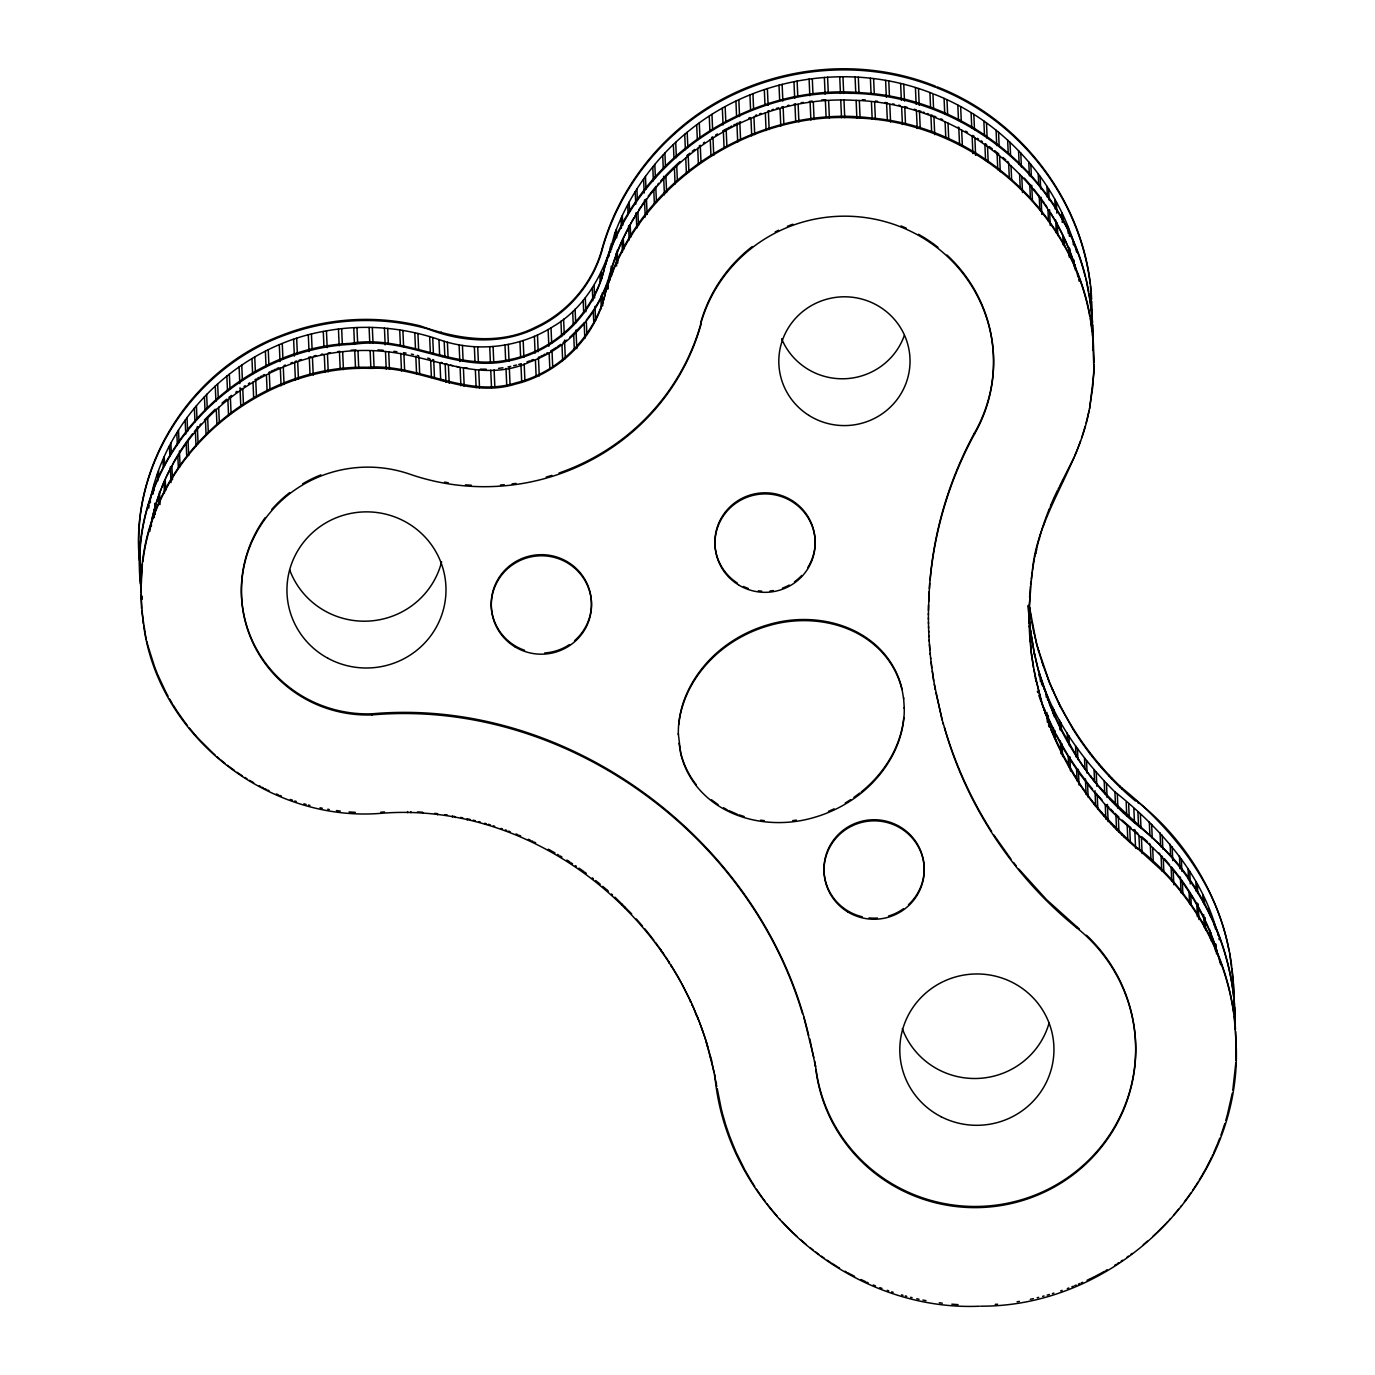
<?xml version="1.0" encoding="UTF-8"?>
<svg xmlns="http://www.w3.org/2000/svg" width="1375" height="1375" viewBox="0 0 1375 1375"><rect width="100%" height="100%" fill="white"/><g stroke="black" fill="none" stroke-linecap="round" stroke-linejoin="round"><path stroke-width="1.5" d="M1093.125 338.198L1091.509 309.341M1094.191 362.691L1093.263 341.052L1090.323 318.484M928.434 614.728L928.52 604.931M604.089 269.93C592.573 314.205 554.28 351.278 508.63 359.803C454.644 371.611 404.955 333.85 350.453 343.389C230.089 348.597 127.531 463.152 140.422 583.894M1029.119 605.464L1029.119 624.302M1029.033 608.833L1031.233 652.902L1030.013 640.32L1030.047 641.42M1235.214 1029.016C1236.486 967.966 1214.675 906.864 1175.041 860.423C1141.852 823.797 1098.522 796.177 1074.133 751.816M1093.056 340.33L1092.695 350.316M1094.122 364.822L1092.816 386.461L1089.722 407.137M928.486 610.38L929.087 591.869M1235.128 1029.445L1234.613 1007.033M1092.008 321.097L1090.495 285.948M1234.08 1007.583L1234.166 999.127M1091.939 320.77L1091.767 301.417M1234.08 1010.212L1233.598 983.641M678.356 734.663C677.463 697.417 699.875 662.888 730.108 642.572A134.062 131.605 -2.5 0 1 768.161 624.731C809.067 612.425 858.877 621.552 886.273 656.236A86.195 84.614 -2.5 0 1 901.88 688.377L903.633 698.775M904.252 707.438C905.145 744.683 882.733 779.23 852.5 799.528A134.062 131.605 -2.5 0 1 814.447 817.369C773.541 829.675 723.731 820.566 696.334 785.864A86.195 84.614 -2.5 0 1 680.728 753.723L678.305 733.562M928.709 601.666L929.689 583.172M1236.073 1060.383L1235.695 1031.525M141.058 579.391L141.487 608.386M1092.816 349.869L1092.781 324.809M1235.867 1062.514L1232.791 1090.117M1031.852 574.062L1029.119 608.713L1029.067 607.63M1030.356 586.42L1029.377 606.977M141.281 577.277C145.475 461.605 252.57 364.805 367.366 367.28C418.155 363.258 465.128 398.75 515.883 382.869C558.92 372.505 594.103 336.566 605.155 294.422M929.414 588.62C932.748 534.342 948.458 480.906 974.394 433.142A149.119 146.386 -2.5 0 0 946.963 255.028M930.119 579.923C934.862 529.031 949.97 479.119 974.428 434.242L974.394 433.142M1030.58 584.272L1030.906 581.402M142.381 563.887L140.834 592.831M1031.336 579.305L1032.35 572.069M142.845 561.791C155.77 451.481 261.061 364.409 371.336 368.397C420.475 365.698 466.005 399.42 515.247 384.141C557.373 373.931 592.952 340.055 604.123 298.031M1031.972 573.237L1032.487 571.175M1032.298 570.969L1032.866 568.786M678.786 724.573C682.206 691.453 702.969 662.028 730.159 643.672A134.062 131.605 -2.5 0 1 768.212 625.831C809.119 613.525 858.928 622.634 886.325 657.336A86.195 84.614 -2.5 0 1 901.931 689.477M903.822 717.527C900.797 746.934 884.005 773.592 861.248 791.931M1032.436 570.075C1037.695 513.288 1080.252 464.956 1089.567 407.894M1032.831 567.703L1034.464 558.68M148.706 508.148L149.222 505.209M149.738 531.541L150.528 527.141M1232.241 1093.297L1227.273 1115.159M1089.619 408.977L1094.002 372.058L1092.592 333.833M149.72 502.631C165.653 415.972 239.886 345.177 326.442 330.877C365.131 323.83 405.556 327.473 442.509 340.794C479.05 352.498 520.523 347.205 552.922 326.666C586.575 307.02 605.103 271.047 614.419 234.506C629.355 193.531 655.961 156.973 690.112 129.886C757.041 75.814 853.136 61.634 932.937 93.706L933.608 109.037M150.752 526.023C169.589 419.255 277.544 340.57 384.725 351.467C433.022 355.953 481.473 384.278 529.856 361.952C571.639 347.033 602.938 309.375 612.511 266.372C643.689 165.223 747.88 94.72 853.084 100.272C954.319 102.455 1049.898 174.677 1076.883 272.731M1034.756 557.253L1035.805 552.32L1035.856 553.42M1088.931 411.039L1088.278 414.064M1088.106 414.803L1087.023 419.306M1035.994 551.513L1037.197 546.373M152.213 517.842L154.344 509.455M1037.369 545.686L1038.641 540.788M1086.834 420.045L1086.078 423.036M1038.812 540.1L1041.305 531.455M154.67 508.303L155.925 503.972M139.391 560.502C130.144 465.18 191.142 369.772 280.277 335.861C324.414 318.123 374.086 314.6 420.286 325.892C457.153 339.195 499.091 345.83 535.528 327.181C568.098 312.211 593.433 282.356 602.388 247.603C614.866 203.912 639.959 164.02 673.698 133.616C742.758 70.022 848.478 51.116 935.464 86.23M138.738 544.947C136.847 451.739 201.145 363.189 289.128 333.644C333.472 317.9 382.645 316.25 427.952 328.969C463.048 342.684 503.731 344.902 537.917 327.147C570.006 311.644 594.447 281.497 602.972 246.881C615.811 203.156 641.352 163.333 675.486 133.152C744.562 70.761 849.252 52.525 935.516 87.312M139.769 568.339C136.417 451.688 238.631 347.583 354.423 344.231C407.327 336.102 455.469 372.505 507.994 361.041C552.698 352.636 591.353 317.677 603.058 273.539M609.744 274.244L608.472 278.575M1227.067 1115.898L1225.778 1120.35M1085.219 426.13L1082.795 434.259M609.847 273.9L610.964 270.05M604.038 268.83C634.855 158.727 749.564 82.345 862.847 92.847C971.352 99.052 1070.3 184.198 1088.708 291.913M605.12 293.322C636.505 180.778 755.545 103.916 870.925 117.958C982.248 127.239 1080.475 220.052 1092.248 331.736M611.17 269.363L612.236 265.977M1041.511 530.767L1042.594 527.33M156.148 503.25L157.283 499.692M1224.85 1123.427L1224.386 1124.888M1082.555 434.998L1081.592 437.92M1224.145 1125.627L1221.688 1132.914M612.459 265.272L613.645 261.731M608.128 279.658L607.08 282.734M1043.041 525.955L1045.481 518.805M157.506 498.988L158.675 495.602M613.886 261.027L615.123 257.503M1080.544 440.98L1080.028 442.423M158.812 495.223L160.05 491.769M1221.43 1133.636L1220.897 1135.097M1045.722 518.134L1049.228 508.922M1079.77 443.162L1077.312 449.642M1089.773 316.405C1070.248 206.989 968.155 121.447 857.553 118.044C744.717 109.931 631.967 189.956 604.02 298.392M615.381 256.798L616.516 253.773M606.547 284.213L605.773 286.292M160.308 491.064L161.116 488.967M1219.78 1138.122L1217.528 1143.828M616.67 253.395L617.581 251.041M605.498 286.98L602.903 293.098M161.666 487.575L162.783 484.808M1077.037 450.364L1074.631 456.191M618.131 249.648L619.266 246.898M1217.236 1144.55L1213.489 1153.178M1050.809 505.037L1050.036 508.131M163.058 484.12L164.02 481.869M619.558 246.211L620.452 244.148M1051.102 504.367L1053.68 498.42M1074.322 456.912L1060.778 483.828M164.33 481.147L165.206 479.136M620.744 243.461L621.655 241.398M1053.989 497.767L1056.258 492.869M165.825 477.778L166.444 476.42M622.205 240.178L629.87 224.847M601.562 295.934L602.611 293.769M1212.853 1154.57L1212.2 1155.962M167.08 475.062L171.875 465.541M1211.547 1157.355L1210.533 1159.434M1056.567 492.216L1057.513 490.273M598.778 301.366L601.391 296.312M1210.189 1160.139L1209.158 1162.202M1058.148 488.967L1058.802 487.678M1208.814 1162.906L1206.614 1167.134M1059.455 486.389L1060.452 484.464M1206.253 1167.822L1205.153 1169.85M172.58 464.217L173.302 462.911M1204.775 1170.52L1202.506 1174.559M630.523 223.678L631.245 222.372M598.417 302.002L597.334 303.944M174.023 461.587L177.409 455.778M631.984 221.066L633.875 217.817M1202.111 1175.23L1199.275 1180.008M596.956 304.58L594.705 308.275M634.631 216.545L635.405 215.256M635.8 214.62L637.141 212.455M178.011 454.798L179.059 453.097M1198.072 1181.984L1196.834 1183.944M1196.422 1184.597L1194.325 1187.828M593.364 310.389L594.481 308.636M638.688 210.014L640.75 206.886M181.912 448.628L179.472 452.427L179.42 451.017M182.325 448.009L184.422 444.898M1193.895 1188.481L1192.606 1190.406M592.831 311.18L592.006 312.4M641.575 205.631L642.434 204.394M642.847 203.775L643.706 202.555M184.852 444.28L187.413 440.67M591.594 313.019L588.998 316.628M1190.767 1193.087L1188.55 1196.233M644.136 201.936L646.439 198.722M187.653 440.344L188.444 439.244M1188.103 1196.869L1184.408 1201.836M188.891 438.642L192.534 433.864M648.209 196.316L650.495 193.325M588.552 317.212L586.266 320.152M650.942 192.741L651.87 191.555M1181.486 1205.617L1180.523 1206.837M652.334 190.97L656.253 186.158M194.408 431.527L197.003 428.364M1178.564 1209.244L1173.58 1215.156M584.409 322.403L583.67 323.297M197.261 428.055L198.361 426.766M657.714 184.439L658.694 183.305M583.172 323.864L571.45 335.775M199.839 425.047L200.836 423.93M660.67 181.036L663.18 178.252M1170.4 1218.748L1169.352 1219.9M204.377 420.028L215.136 409.252M665.878 175.347L663.695 177.684L663.627 176.292M1167.77 1221.602L1166.722 1222.736M1166.189 1223.303L1164.041 1225.537M666.394 174.797L668.473 172.631M1163.491 1226.088L1157.32 1232.189M669.006 172.098L671.12 169.967M671.653 169.434L672.736 168.386M673.269 167.853L675.52 165.705M1156.77 1232.739L1154.502 1234.853M675.812 165.43L680.006 161.562M1153.934 1235.386L1152.8 1236.434M570.883 336.273L569.766 337.253M1147.455 1241.178L1143.312 1244.684M222.011 403.098L226.634 399.231M686.778 155.719L687.998 154.688M688.153 154.567L689.906 153.141M566.345 340.106L563.08 342.633M228.92 397.427L229.866 396.67M692.278 151.267L694.65 149.411M230.33 396.309L231.533 395.381M853.909 797.363L859.788 793.014M1132.175 1253.398L1130.92 1254.327M699.119 146.077L700.253 145.252M235.761 392.219L236.981 391.342M560.691 344.403L557.631 346.534M1128.411 1256.148L1127.139 1257.042M703.33 143.069L704.584 142.209M241.055 388.489L240.058 389.159L240.006 387.767M1122.516 1260.222L1121.227 1261.081M243.977 386.512L245.231 385.688M556.394 347.359L553.266 349.37M1118.631 1262.783L1117.308 1263.625M711.58 137.569L712.766 136.812M1116.002 1264.467L1114.678 1265.292M248.428 383.659L249.7 382.852M715.498 135.111L717.441 133.942M552.63 349.766L550.722 350.9M255.011 379.689L256.352 378.916M1107.202 1269.778L1105.844 1270.552M722.666 130.9L724.384 129.938M257.675 378.159L258.998 377.438M1104.503 1271.308L1103.128 1272.064M725.261 129.456L726.773 128.631M547.525 352.722L546.597 353.238M1102.458 1272.442L1097.525 1275.089M260.322 376.698L261.645 375.977M728.028 127.944L729.3 127.273M262.986 375.272L264.327 374.567M545.05 354.062L543.761 354.716M730.572 126.62L731.844 125.967M1096.82 1275.45L1095.428 1276.172M1094.741 1276.516L1092.644 1277.564M733.752 124.987L735.041 124.352M268.881 372.298L269.912 371.783M542.369 355.42L540.959 356.108M1091.939 1277.925L1089.842 1278.939M736.33 123.716L737.636 123.097M739.08 122.409L740.489 121.756M1089.137 1279.283L1087.041 1280.28M271.27 371.13L272.645 370.494M539.533 356.795L538.244 357.38M274.02 369.858L275.395 369.239M1082.641 1282.273L1081.197 1282.909M276.787 368.62L278.867 367.709M1079.77 1283.528L1078.327 1284.147M748.808 118.095L750.2 117.511M1076.178 1285.058L1074.734 1285.642M533.294 359.511L531.197 360.336M283.938 365.613L285.347 365.062M1073.291 1286.227L1071.847 1286.794M755.305 115.483L756.714 114.933M1068.788 1287.98L1067.327 1288.53M529.805 360.869L526.986 361.883M759.567 113.884L760.994 113.369M291.019 362.914L292.445 362.416M1062.17 1290.386L1060.692 1290.884M294.972 361.539L296.691 360.972M767.972 110.997L769.072 110.636M299.097 360.181L301.262 359.511M1053.886 1293.119L1052.391 1293.583M521.314 363.705L518.753 364.444M771.959 109.742L773.42 109.312M1049.383 1294.477L1047.131 1295.13M776.325 108.453L778.508 107.834M308.55 357.397L310.836 356.795M1044.123 1295.955L1042.628 1296.35M781.739 106.992L783.097 106.631M516.587 365.011L513.683 365.733M1038.692 1297.364L1037.163 1297.725M313.878 356.039L316.078 355.506M787.514 105.548L788.992 105.205M1033.347 1298.619L1030.305 1299.289M510.744 366.386L508.028 366.919M321.269 354.355L322.764 354.062M794.183 104.088L795.523 103.812M801.075 102.764L803.327 102.386M328.161 353.048L330.413 352.653M1019.408 1301.386L1017.087 1301.764M792.653 820.669L796.348 820.084M502.992 367.778L498.541 368.363M809.325 101.458L812.264 101.062M337.906 351.553L339.814 351.312M821.562 100.031L825.756 99.688M997.545 1304.188L995.225 1304.377M350.934 350.23L355.936 349.938M265.306 517.533A126.242 123.922 -2.5 0 0 256.197 648.398A126.242 123.922 -2.5 0 0 371.886 713.814C570.505 696.197 763.744 842.823 808.723 1035.495M701.027 324.311A224.297 220.172 -2.5 0 1 409.784 474.169A126.242 123.922 -2.5 0 0 242.911 572.344A126.242 123.922 -2.5 0 0 371.938 714.914C562.323 698.242 748.516 831.978 802.484 1013.684M143.705 625.934C158.967 737.567 269.5 822.508 380.927 813.33L380.875 812.178L384.536 811.955M980.702 1306.181C1117.428 1306.869 1240.886 1184.683 1236.263 1047.011M486.183 369.188L480.202 369.188M979.498 1306.216C848.856 1311.819 725.639 1205.222 714.725 1074.184M710.892 1058.716C675.658 913.688 531.523 800.92 380.927 813.33M377.867 349.938L383.161 350.247M355.334 812.35L349.027 811.938M417.467 811.92L422.606 812.247L422.641 813.33M958.066 1304.634L951.827 1304.17M862.314 99.705L865.339 99.945M760.547 820.188L764.311 820.617M434.62 813.347L437.542 813.691L437.594 814.773M340.312 811.078L336.411 810.58M467.861 368.311L464.131 367.83M393.92 351.295L396.928 351.691M942.339 1303.173L939.263 1302.778M875.325 101.011L877.594 101.32M444.898 814.67L447.477 815.066M403.459 352.67L406.106 353.117M329.278 809.514L327.731 809.239M885.088 102.472L887.562 102.902M453.905 816.131L455.658 817.523M925.977 1300.647L922.917 1300.045M458.597 366.902L456.38 366.455M460.659 817.403L462.808 817.833M322.334 808.242L320.014 807.778M892.719 103.881L894.214 104.191M411.331 354.114L413.548 354.578M919.084 1299.255L916.781 1298.756M898.648 105.153L900.127 105.497M470.302 819.483L467.105 818.761L467.156 819.861M417.33 355.42L418.705 355.747M452.736 365.647L450.553 365.114M473.155 820.17L475.286 820.703M912.089 1297.656L910.577 1297.278M904.544 106.562L906.933 107.181M309.959 805.423L308.43 805.028M478.844 821.614L480.253 821.992M906.795 1296.316L905.283 1295.903M306.161 804.427L303.892 803.791M903.014 1295.284L901.519 1294.855M427.711 358.084L429.894 358.72M445.345 363.67L447.58 364.306M486.234 823.659L484.825 823.247L484.877 824.347M914.22 109.227L916.386 109.897M488.348 824.278L490.445 824.914M432.73 359.58L433.692 359.872M918.895 110.67L920.906 111.323M493.247 825.791L494.639 826.238M738.891 814.791L744.15 816.492M296.261 801.453L294.766 800.972M893.166 1292.311L891.687 1291.83M442.183 362.673L441.22 362.364M923.072 112.045L924.498 112.544M292.548 800.216L290.314 799.442M888.731 1290.833L887.253 1290.317M501.153 828.403L502.356 828.833M927.352 113.541L928.778 114.056M505.295 829.881L506.756 830.414M508.716 831.136L510.177 831.686M881.977 1288.409L879.794 1287.584M930.892 114.847L932.972 115.655M934.398 116.205L935.842 116.772M936.839 86.762C1023.567 120.158 1087.247 206.181 1091.63 299.303M936.891 87.862C1018.291 119.367 1079.822 196.969 1090.152 283.852M934.244 94.222C1001.378 120.519 1055.312 178.544 1075.439 247.895M281.394 796.073L279.933 795.489M515.934 833.955L517.98 834.78M875.445 1285.866L873.262 1284.972M519.338 835.347L520.678 835.914M278.489 794.888L276.323 793.959M940.775 118.834L942.614 119.625M728.887 810.597L737.138 814.223M868.106 1282.772L866.697 1282.136M528.361 839.283L530.355 840.194M865.27 1281.5L863.861 1280.847M863.156 1280.52L861.042 1279.541M531.695 840.812L533.019 841.448M269.053 790.694L267.644 790.023M534.325 842.084L535.648 842.72M266.234 789.336L264.842 788.648M263.433 787.944L262.041 787.239M854.614 1276.361L852.534 1275.295M1085.253 276.787C1059.386 172.047 957.636 94.153 850.231 93.311C739.406 88.172 630.403 167.63 602.955 273.9M260.648 786.517L259.273 785.778M958.117 127.067L959.148 127.617M851.847 1274.934L849.784 1273.852M849.097 1273.473L847.739 1272.734M548.316 849.217L549.605 849.922M550.241 850.266L555.002 852.947M846.364 1271.978L845.006 1271.222M253.67 782.702L251.642 781.533M965.577 131.158L967.536 132.275M723.577 807.761L727.237 809.858M557.528 854.408L558.8 855.147M250.972 781.138L249.614 780.33M839.489 1268.025L838.166 1267.217M560.055 855.903L561.928 857.02M836.842 1266.409L833.542 1264.364M246.95 778.714L244.956 777.477M972.761 135.42L974.119 136.262M566.844 860.062L568.683 861.248M832.872 1263.952L831.566 1263.109M568.958 861.403L570.006 862.091M977.333 138.308L978.605 139.133M242.206 775.723L240.9 774.864M571.141 862.83L572.533 863.741M830.259 1262.267L827.148 1260.205M240.247 774.434L238.958 773.558M981.114 140.8L982.369 141.642M575.317 865.597L576.348 866.302M238.305 773.128L237.016 772.252M824.45 1258.348L823.281 1257.541M579.03 868.158L582.45 870.564M822.903 1257.266L821.373 1256.183M985.325 143.705L986.631 144.65M234.455 770.447L232.547 769.089M582.948 870.908L583.911 871.612M711.511 799.803L718.111 804.616M584.891 872.317L586.334 873.383M818.727 1254.275L815.616 1251.955M989.278 146.558L990.481 147.452M229.316 766.683L231.928 768.625M991.083 147.898L992.286 148.809M228.68 766.219L227.442 765.273M592.247 877.852L593.398 878.762M813.158 1250.064L810.116 1247.658M994.675 150.648L997.511 152.9M224.984 763.348L223.764 762.369M595.702 880.567L598.538 882.853M1136.025 800.422C1187.622 840.623 1223.217 901.123 1231.691 966.109M1034.034 632.775C1047.062 691.47 1077.656 746.264 1121.45 787.531C1172.497 828.867 1217.133 883.97 1229.027 950.847M1034.945 655.72C1045.378 708.056 1077.037 754.205 1114.386 791.416C1160.277 827.991 1201.458 873.761 1217.03 931.786M1049.606 704.206C1068.959 753.173 1101.341 796.916 1142.728 829.503C1195.167 872.523 1229.302 937.2 1234.423 1004.919M1133.533 829.881L1136.386 832.202M1096.752 794.097C1114.472 819.07 1142.9 835.45 1163.267 858.584C1190.062 887.803 1209.759 923.536 1219.934 961.864M1138.122 848.306C1193.912 891.636 1230.591 958.822 1235.506 1029.411M1075.216 776.291C1097.662 814.567 1131.659 842.737 1163.559 872.163C1201.2 910.422 1226.311 960.833 1233.788 1014.011M997.975 153.278L998.903 154.034M223.162 761.887L220.756 759.911M1079.427 928.95A160.548 157.592 -2.5 0 0 1076.505 926.561L1046.478 899.577L1018.858 869.103M815.994 1070.592A160.548 157.592 -2.5 0 0 1053.336 1187.57A160.548 157.592 -2.5 0 0 1076.556 927.661C1012.292 875.634 964.666 803.103 943.216 723.216M1136.884 832.614L1137.898 833.439M599.105 883.317L600.239 884.245M1135.458 801.006C1111.034 780.708 1089.98 756.422 1073.17 729.506M1137.538 848.891C1099.364 817.18 1069.475 775.706 1051.05 729.644M806.386 1244.633L800.491 1239.58M1130.92 827.733L1129.958 826.925M602.731 886.325L607.131 890.089M1002.977 157.438L1005.83 159.895M1127.139 824.519L1128.239 825.447M1128.548 825.722L1129.494 826.53M217.095 756.8L219.553 758.914M1141.92 836.842L1145.873 840.314M1126.572 824.02L1122.12 820.05M607.458 890.381L608.334 891.155M215.325 755.253L214.173 754.205M1007.514 161.408L1008.614 162.405M1146.423 840.812L1147.541 841.827M612.562 894.953L611.514 894.008L611.566 895.091M213.589 753.689L199.134 739.338M794.664 1234.269L797.036 1236.486M1149.191 843.356L1150.291 844.387M614.986 897.188L631.709 913.911M1118.838 817.025L1117.823 816.08M794.097 1233.736L792.962 1232.67M1116.328 814.653L1117.188 815.478M1115.898 814.241L1114.816 813.209M792.413 1232.138L783.595 1223.234M1113.217 811.645L1112.169 810.597M1111.636 810.064L1110.587 809.016M1109.023 807.417L1107.975 806.352M1158.97 852.981L1160.002 854.064M1106.72 805.045L1107.459 805.819L1107.408 804.427M783.062 1222.667L781.997 1221.533M1161.72 855.886L1162.528 856.763M1102.217 800.233L1098.127 795.661M1024.306 178.062L1026.317 180.297M780.433 1219.831L779.384 1218.68M198.619 738.77L197.57 737.619M1164.213 858.602L1165.227 859.719M636.35 918.981L637.312 920.081M1165.725 860.269L1169.661 864.806M1026.816 180.864L1031.817 186.708L1031.748 185.298M637.794 920.614L642.555 926.131M194.906 734.611L197.055 737.052M777.339 1216.377L772.716 1210.962M1102.527 790.144L1102.578 791.244M1042.955 706.389C1055.914 739.114 1074.425 769.673 1097.645 796.159M1103.592 814.636L1103.644 815.736M1096.562 793.873L1095.548 792.688M194.408 734.027L189.423 728.045M1092.661 789.267L1088.897 784.661M644.634 928.623L645.562 929.741M1171.483 866.989L1172.239 867.917M1172.617 868.381L1176.381 873.108M772.234 1210.378L771.255 1209.175M646.027 930.308L649.67 934.845M770.756 1208.573L766.923 1203.727M1033.708 189.028L1037.42 193.738M1088.433 784.077L1087.522 782.925M1013.564 862.486L1016.194 865.803M1086.955 782.203L1084.583 779.144M650.117 935.413L651.011 936.564M187.498 725.622L184.13 721.188M651.458 937.131L653.881 940.277M1176.845 873.709L1180.438 878.487L1180.386 877.095M1037.867 194.322L1038.778 195.525M1084.136 778.542L1083.242 777.356M1010.986 859.134L993.867 834.969M1082.795 776.772L1079.272 771.977M765.531 1201.888L762.678 1198.037M655.48 942.408L657.852 945.639M1039.225 196.127L1041.545 199.289M183.666 720.552L178.303 712.955M1181.022 879.312L1181.847 880.43M1182.07 880.756L1184.459 884.142M762.214 1197.419L759.98 1194.273M658.642 946.722L661.822 951.208M1041.992 199.908L1042.852 201.128M1076.522 768.075L1078.842 771.358M1043.298 201.73L1044.141 202.967M759.533 1193.638L756.508 1189.186M1076.109 767.473L1073.6 763.778M1184.889 884.761L1187.398 888.491M1045 204.205L1047.08 207.298M664.641 955.333L662.595 952.325L662.63 953.425M665.448 956.536L667.442 959.561M1073.188 763.159L1070.73 759.43M177.873 712.302L175.673 708.95M1187.811 889.109L1190.097 892.667M667.837 960.18L669.573 962.878M754.737 1186.47L751.85 1181.898M1048.661 209.722L1049.623 211.234L1049.572 209.842M1068.289 755.597L1070.334 758.811M175.261 708.297L173.198 704.997M1190.303 893.011L1191.523 894.953M991.581 831.411C971.059 799.236 955.212 764.105 944.453 727.495M1050.414 212.506L1052.373 215.686M1073.102 729.403L1059.523 705.186L1048.575 680.814M1074.081 751.712L1061.827 730.108L1049.469 703.88M1075.147 776.188L1063.236 755.253L1050.861 729.18M1067.722 754.669L1066.57 752.795M1191.919 895.589L1194.222 899.439M751.438 1181.245L746.316 1172.48M1066.192 752.177L1063.923 748.395M172.391 703.673L169.658 699.016M674.541 970.922L670.759 964.734L670.811 965.834M1052.769 216.339L1053.903 218.264M674.919 971.558L678.631 977.969M1194.6 900.075L1195.717 902.017M1063.562 747.759L1062.462 745.852M1054.659 219.553L1058.028 225.603M1196.095 902.67L1198.261 906.589M1055.914 733.872L1060.778 742.895M1060.984 743.256L1062.084 745.216L1062.033 743.823M678.769 978.192L679.955 980.341M745.938 1171.809L744.82 1169.781M680.35 981.062L681.347 982.884M168.077 696.197L167.338 694.822M1198.364 906.761L1202.506 914.719M681.777 983.692L690.92 1002.014M744.442 1169.094L736.536 1153.092M166.959 694.152L165.877 692.089M1058.372 226.256L1059.42 228.233M165.516 691.402L157.609 674.455M1059.764 228.903L1060.795 230.897M1054.35 730.778L1055.244 732.548M1061.122 231.567L1062.119 233.578M1053.112 728.286L1053.92 729.936M1202.833 915.389L1203.812 917.4L1203.692 914.616M1062.445 234.248L1063.545 236.534M1052.459 726.962L1047.252 715.705M1063.872 237.256L1067.773 245.988M1203.984 917.761L1207.938 926.406M692.381 1005.263L691.797 1003.939L691.831 1005.039M736.209 1152.388L735.281 1150.291M692.673 1005.916L693.55 1007.909M693.842 1008.58L696.438 1015.678M734.972 1149.586L729.764 1136.592M1046.152 713.178L1047.045 715.241L1046.925 712.456M1208.522 927.781L1209.381 929.844M1045.498 711.614L1044.416 709.002M1068.048 246.675L1069.045 249.098M1209.673 930.531L1211.942 936.255M157.317 673.75L154.997 667.889M697.073 1016.262L699.205 1021.625M1050.878 728.234L1040.858 700.133L1033.88 669.591M1048.661 680.041L1036.767 644.961L1029.497 607.114L1031.267 619.609M1049.623 703.278L1041.666 681.863L1041.666 684.784M1050.689 727.77L1042.473 704.567L1036.114 680.677M1069.2 249.477L1073.17 260.081M1049.434 702.797L1039.259 672.822M1042.817 706.062L1041.562 702.831M1049.039 701.834L1049.091 702.934M1050.122 726.327L1050.156 727.427M1041.27 681.312L1040.102 678.253M699.462 1022.295L703.295 1032.814M1212.217 936.942L1213.506 940.448M1041.116 701.645L1040.084 698.878M1039.569 676.878L1038.812 674.798M154.722 667.15L147.916 645.717M729.506 1135.87L726.928 1128.462M1039.569 697.503L1038.83 695.406M1213.764 941.153L1216.927 950.52M1037.85 692.622L1037.369 691.213M703.536 1033.484L704.688 1036.922M1073.377 260.7L1074.253 263.295M704.928 1037.609L706.045 1041.047M726.67 1127.741L725.502 1124.062M1074.683 264.619L1075.559 267.352M706.252 1041.734L714.106 1072.122M725.278 1123.341L722.7 1114.334M803.773 1016.933L813.794 1057.598M1075.869 249.339L1076.677 252.209M1217.666 933.934L1218.078 935.361M1077.295 274.158L1078.086 277.045M943.267 724.298L935.962 692.914M1218.92 938.472L1219.281 939.812M1220.295 963.222L1220.691 964.7M942.081 720.019L934.33 684.166M722.494 1113.595L721.359 1109.109M147.727 644.961L146.781 641.197M1078.67 279.245L1079.152 281.17M1086.009 278.816L1091.183 307.244M809.772 1038.795L815.495 1066.502L814.619 1060.95M721.17 1108.37L717.252 1088.673M146.111 639.152L141.711 610.5M1033.828 631.864L1033.983 633.411M1036.062 681.295L1035.77 679.044M1033.88 632.947L1031.783 621.689M1034.894 656.339L1034.498 653.641M1034.602 654.105L1038.727 671.842L1038.675 670.742M1035.822 680.144L1035.564 678.133M1034.55 654.723L1030.511 630.506L1034.447 654.259M1035.513 678.752L1031.422 653.778M1229.611 952.909L1233.409 981.527M716.805 1086.577L711.391 1059.764L711.442 1060.864M678.975 743.325L680.694 752.623A86.195 84.614 -2.5 0 0 696.283 784.781M1089.258 293.992L1092.644 322.695M935.172 689.631L932.267 670.983M815.444 1065.419L816.131 1070.592L816.08 1069.492A160.548 157.592 -2.5 0 0 1047.406 1189.564A160.548 157.592 -2.5 0 0 1086.473 935.223M1033.364 667.511L1031.181 651.802M933.642 680.866L931.116 662.166M142.123 598.262L141.797 595.977M142.175 599.363L141.745 596.32M143.241 623.837L140.834 594.963M140.886 573.341L139.631 562.616M140.938 574.441L138.738 547.078M1029.342 605.894L1029.548 608.197M1030.562 631.606L1028.93 615.828L1030.408 630.386M1232.086 968.206L1234.166 996.995M1234.166 1016.108L1236.263 1044.897M931.717 667.683L930.634 657.748M140.955 589.084L140.645 586.008M930.188 653.331L930.686 658.848M140.92 589.411L139.769 570.47M930.239 654.414L929.448 644.462M1028.259 605.43L1028.981 616.928M929.844 649.997L929.139 640.028M1028.689 612.631L1028.827 614.917M1029.188 626.691L1029.153 625.591L1029.892 639.409M1028.741 613.714L1028.277 605.808M903.581 697.692L904.303 708.538M928.898 635.594L929.191 641.128M1219.694 960.919L1219.745 962.38M1215.259 926.08L1215.38 928.881M1216.05 944.212L1216.188 946.997M1216.291 949.489L1216.48 953.872M1214.263 923.072L1214.383 925.856M1215.173 943.972L1215.242 945.364M1215.294 946.464L1215.483 950.847M1210.172 911.866L1210.344 916.042M1211.083 932.783L1211.134 934.175M1211.186 935.258L1211.444 941.119M1208.986 908.909L1209.158 913.086M1209.897 929.827L1209.948 931.219M1210 932.302L1210.258 938.163M1204.208 897.978L1204.5 904.939M1205.05 917.486L1205.17 920.27M1205.222 921.37L1205.6 930.153M1202.833 895.091L1203.142 902.069M1203.864 918.5L1204.242 927.266M1197.384 884.469L1197.763 892.822M1198.244 903.977L1198.312 905.369M1198.416 907.861L1198.931 919.566M1195.855 881.667L1196.284 891.43M1196.766 902.584L1196.834 903.977M1196.869 905.077L1197.384 916.764M1189.753 871.389L1190.303 883.936M1190.784 894.781L1191.231 905.008M1188.052 868.691L1188.533 879.845M1189.066 892.083L1189.581 903.788M1181.331 858.773L1181.881 871.32M1182.362 882.183L1182.878 893.87M1179.458 856.195L1180.008 868.742M1180.489 879.587L1181.056 892.753M1172.153 846.708L1172.755 860.647M1173.167 870.1L1173.82 884.727M1170.125 844.233L1170.606 855.388M1171.139 867.625L1171.723 880.791M1162.236 835.192L1162.855 849.131M1163.267 858.584L1163.834 871.75M1160.07 832.837L1160.672 846.777M1161.084 856.247L1161.72 870.873M1151.631 824.295L1152.25 838.234M1152.662 847.688L1153.298 862.314M1149.311 822.078L1149.861 834.625M1150.342 845.47L1150.978 860.097M1140.373 814.052L1140.992 827.991M1141.405 837.444L1142.109 853.531M1138.242 802.244L1138.294 803.327M1139.273 825.636L1139.325 826.719M1140.339 850.128L1140.391 851.211M1137.933 811.972L1138.534 825.911M1138.947 835.364L1139.583 849.991M1133.859 808.638L1134.461 822.594M1134.77 829.555L1134.839 830.947M1134.873 832.047L1135.578 848.134M1128.669 804.358L1129.219 816.905M1129.683 827.75L1130.336 842.377M1126.177 802.209L1126.778 816.148M1127.191 825.602L1127.827 840.228M1122.12 788.167L1122.155 789.25M1123.134 811.559L1123.186 812.659M1124.2 836.052L1124.252 837.134M1119.766 785.916L1119.8 787.016M1120.78 809.325L1120.831 810.408M1121.845 833.817L1121.897 834.9M1117.308 794.217L1117.927 808.156M1118.339 817.609L1118.975 832.236M1114.919 791.931L1115.469 804.478M1115.933 815.341L1116.569 829.967M1111.533 777.7L1111.584 778.8M1112.564 801.109L1112.616 802.192M1113.63 825.602L1113.681 826.684M1109.298 775.362L1109.35 776.445M1110.33 798.755L1110.364 799.855M1111.395 823.247L1111.447 824.347M1106.497 783.509L1107.098 797.448M1107.511 806.919L1108.147 821.528M1104.211 781.12L1104.761 793.667M1105.242 804.53L1105.878 819.139M1101.513 766.752L1101.564 767.834M1099.398 764.294L1099.433 765.394M1100.412 787.686L1100.464 788.786M1101.478 812.178L1101.53 813.278M1074.133 243.633L1074.202 245.025M1075.044 264.533L1075.112 265.942M1075.164 267.025L1075.284 269.947M1073.153 240.608L1073.342 244.784M1074.013 260.116L1074.133 262.917M1074.167 264L1074.305 266.922M1096.236 772.303L1096.837 786.242M1097.25 795.695L1097.817 808.861M1094.07 769.811L1094.62 782.358M1094.998 790.711L1095.05 792.103M1095.102 793.203L1095.669 806.369M1069.097 229.384L1069.406 236.363M1069.956 248.909L1070.077 251.694M1070.128 252.777L1070.317 257.177M1092.042 755.322L1092.077 756.405M1093.056 778.714L1093.108 779.814M1094.122 803.206L1094.173 804.306M1067.928 226.428L1068.237 233.406M1068.839 247.345L1068.908 248.738M1068.942 249.82L1069.269 257.142M1090.048 752.761L1090.083 753.861M1091.062 776.153L1091.114 777.253M1092.128 800.645L1092.18 801.745M1063.167 215.48L1063.459 222.458M1064.181 238.889L1064.508 246.194M1086.542 760.616L1087.092 773.162M1087.556 784.008L1088.141 797.173M1061.792 212.609L1062.102 219.57M1062.17 220.98L1062.222 222.372M1062.823 236.002L1063.202 244.784M1084.514 758.02L1084.995 769.175M1085.425 778.92L1085.494 780.312M1085.545 781.413L1086.112 794.578M1056.344 201.987L1056.825 213.125M1057.255 222.888L1057.306 224.28M1057.358 225.38L1057.805 235.606M1054.797 199.203L1055.209 208.948M1055.708 220.103L1055.759 221.495M1055.811 222.595L1056.258 232.822M1077.433 748.464L1077.931 759.602M1078.344 769.364L1078.413 770.756M1078.464 771.856L1079.031 785.022M1075.559 745.783L1076.041 756.938M1076.573 769.175L1077.089 780.88M1062.669 480.339L1062.72 481.422M1048.644 188.925L1049.142 200.08M1049.675 212.334L1050.242 225.483M1046.925 186.244L1047.423 197.398M1047.956 209.653L1048.455 221.341M1068.959 735.883L1069.389 745.645M1069.87 756.783L1069.922 758.175M1069.973 759.275L1070.489 770.98M1076.522 926.561L1076.573 927.644M1067.206 733.116L1067.567 741.469M1068.237 756.508L1068.684 766.752M1040.136 176.378L1040.686 188.925M1041.047 197.295L1041.116 198.688M1041.167 199.787L1041.803 214.414M1038.245 173.817L1038.727 184.972M1039.277 197.209L1039.844 210.375M1060.159 705.427L1060.194 706.527M1061.122 722.906L1061.483 731.277M1062.136 746.298L1062.583 756.542M1058.698 702.539L1058.75 703.639M1059.506 720.053L1059.936 729.816M1060.417 740.97L1060.486 742.363M1060.537 743.462L1060.984 753.689M1048.781 510.039L1048.833 511.122M1030.838 164.398L1031.388 176.945M1031.852 187.791L1032.436 200.956M1053.766 692.072L1053.817 693.172M1054.78 715.464L1054.831 716.564M1055.863 739.956L1055.897 741.056M1053.938 709.586L1054.23 716.547M1054.848 730.503L1054.9 731.895M1054.952 732.978L1055.209 738.839M1052.459 689.116L1052.511 690.216M1053.473 712.525L1053.525 713.608M1054.556 737.017L1054.591 738.1M1044.759 520.85L1044.811 521.933M1028.775 161.958L1029.394 175.897M1029.806 185.35L1030.373 198.516M1052.459 706.647L1052.769 713.625M1053.37 727.564L1053.439 728.956M1053.491 730.056L1053.731 735.9M1043.728 523.892L1043.763 524.992M1048.025 678.442L1048.077 679.525M1046.856 675.434L1046.908 676.517M1047.887 698.827L1047.922 699.927M1048.953 723.319L1049.005 724.419M1047.406 695.939L1047.595 700.116M1048.266 715.447L1048.386 718.231M1048.42 719.331L1048.747 726.636M1040.273 534.909L1040.325 535.992M1039.397 538.003L1039.448 539.103M1046.083 692.931L1046.255 697.125M1047.097 716.341L1047.355 722.184M1020.783 153.003L1021.384 166.959M1021.797 176.412L1022.502 192.5M1042.938 664.555L1042.989 665.655M1043.969 687.947L1044.003 689.047M1045.034 712.439L1045.086 713.539M1041.923 661.495L1041.975 662.595M1042.938 684.888L1042.989 685.987M1044.003 709.38L1044.055 710.48M1036.527 549.175L1036.578 550.275M1018.566 150.7L1019.184 164.639M1019.597 174.092L1020.233 188.719M1040.359 678.941L1040.48 681.742M1038.52 650.444L1038.572 651.544M1039.552 673.853L1039.603 674.936M1040.617 698.345L1040.669 699.428M1037.661 647.35L1037.695 648.433M1039.741 695.234L1039.792 696.334M1010.006 142.278L1010.608 156.217M1011.02 165.67L1011.656 180.297M1029.806 592.883L1029.858 593.983M1029.583 596.097L1029.634 597.197M1031.577 654.998L1031.628 656.098M1030.116 627.309L1030.15 628.409M1028.998 610.844L1029.05 611.944M1029.05 622.377L1029.102 623.477M1029.755 637.106L1029.806 638.206M1007.652 140.095L1008.202 152.642M1008.666 163.505L1009.302 178.131M998.559 132.223L999.161 146.18M999.573 155.633L1000.278 171.72M996.067 130.213L996.737 145.544M997.081 153.605L997.786 169.692M986.477 122.925L987.147 138.256M987.508 146.317L988.213 162.405M983.864 121.052L984.483 134.991M984.895 144.461L985.583 160.548M973.827 114.383L974.497 129.714M974.858 137.775L975.614 155.323M971.094 112.681L971.764 128.013M972.125 136.073L972.881 153.622M960.661 106.648L961.314 121.98M961.675 130.041L962.38 146.128M957.825 105.119L958.495 120.45M958.839 128.511L959.544 144.598M946.997 99.739L947.667 115.07M948.028 123.148L948.733 139.219M944.075 98.398L944.745 113.73M945.089 121.791L945.794 137.878M933.952 117.098L934.725 134.647M929.93 92.555L930.583 107.886M930.944 115.947L931.648 132.034M918.5 88.55L919.222 105.291M919.514 111.959L920.219 128.047M915.423 87.588L916.145 104.311M916.438 110.98L917.211 128.528M928.692 631.142L928.95 636.677M903.753 84.322L904.492 101.045M904.784 107.714L905.489 123.802M900.625 83.531L901.347 100.272M901.639 106.941L902.412 124.489M888.783 81.005L889.436 96.336M889.797 104.397L890.57 121.945M885.603 80.42L886.325 97.144M886.617 103.812L887.322 119.9M873.606 78.616L874.277 93.947M874.62 102.008L875.394 119.556M870.392 78.238L871.062 93.569M871.423 101.63L872.18 119.178M858.309 77.189L858.98 92.52M859.341 100.581L860.097 118.13M855.078 77.017L855.748 92.348M856.109 100.409L856.866 117.958M842.961 76.708L843.683 93.448M843.975 100.117L844.748 117.666M839.73 76.742L840.452 93.466M840.744 100.134L841.517 117.683M827.595 77.189L828.266 92.52M828.627 100.581L829.383 118.13M824.364 77.412L825.103 94.136M825.395 100.805L826.1 116.892M812.298 78.633L812.969 93.964M813.312 102.025L814.086 119.573M809.102 79.045L809.823 95.769M810.116 102.438L810.889 119.986M797.122 81.005L797.792 96.336M798.136 104.397L798.909 121.945M793.959 81.623L794.681 98.347M794.973 105.016L795.678 121.103M782.134 84.322L782.856 101.045M783.148 107.714L783.853 123.802M779.006 85.147L779.677 100.478M780.02 108.539L780.794 126.088M767.37 88.567L768.109 105.291M768.402 111.959L769.158 129.508M764.311 89.581L764.981 104.912M765.325 112.973L766.098 130.522M752.933 93.723L753.603 109.055M753.947 117.116L754.72 134.664M749.925 94.927L750.595 110.258M750.956 118.319L751.712 135.867M738.839 99.756L739.561 116.497M739.853 123.166L740.558 139.253M735.917 101.148L736.587 116.48M736.948 124.541L737.705 142.089M725.158 106.666L725.828 121.997M726.189 130.058L726.894 146.145M722.339 108.23L723.078 124.953M723.37 131.622L724.075 147.709M711.958 114.4L712.628 129.731M712.989 137.809L713.745 155.358M709.259 116.136L709.913 131.467M710.273 139.528L710.978 155.616M699.291 122.942L699.961 138.273M700.305 146.352L701.009 162.439M696.695 124.85L697.366 140.181M697.709 148.242L698.414 164.33M701.044 324.311L700.992 323.211A224.297 220.172 -2.5 0 1 559.041 473.017M687.191 132.258L687.861 147.589M688.205 155.65L688.909 171.738M684.716 134.32L685.386 149.652M685.73 157.713L686.434 173.8M675.709 142.312L676.38 157.644M676.723 165.705L677.359 180.331M716.358 1082.572L716.392 1083.655M673.372 144.512L673.991 158.452M674.403 167.905L675.091 183.992M710.583 1056.653L710.634 1057.753M707.42 1045.516L707.472 1046.598M706.475 1042.439L706.527 1043.522M664.898 153.038L665.5 166.994M665.913 176.447L666.617 192.534M702.814 1031.439L702.866 1032.539M701.731 1028.397L701.783 1029.497M662.716 155.392L663.317 169.331M663.73 178.784L664.434 194.872M697.606 1017.569L697.658 1018.669M654.809 164.433L655.411 178.372M655.823 187.825L656.459 202.452M690.439 1001L690.491 1002.1M652.781 166.908L653.383 180.847M653.795 190.3L654.363 203.466M645.459 176.43L646.009 188.977M646.491 199.822L647.127 214.448M643.603 179.025L644.205 192.964M644.514 199.925L644.566 201.317M644.617 202.417L645.253 217.044M636.917 188.977L637.398 200.114M637.931 212.369L638.516 225.534M669.023 962.002L669.075 963.102M635.216 191.675L635.766 204.222M636.127 212.592L636.195 213.984M636.23 215.067L636.814 228.233M629.183 202.022L629.612 211.784M630.214 225.414L630.712 237.119M660.739 949.678L660.791 950.761M627.67 204.823L628.1 214.586M628.581 225.741L628.65 227.133M628.684 228.233L629.2 239.92M622.325 215.531L622.737 225.277M623.339 238.923L623.786 249.167M620.984 218.419L621.414 228.181M622.016 241.811L622.463 252.055M616.344 229.436L616.705 237.789M617.255 250.336L617.306 251.728M617.358 252.828L617.805 263.055M615.192 232.392L615.433 237.978M616.103 253.309L616.172 254.702M616.206 255.802L616.653 266.028M611.256 243.667L611.497 249.253M612.288 267.077L612.545 272.92M610.311 246.709L610.552 252.278M611.17 266.217L611.291 269.019M611.325 270.102L611.583 275.962M608.678 252.295L608.867 256.489M609.692 275.705L609.881 280.088M606.908 258.07L607.045 260.872M607.939 281.48L608.248 288.784M605.825 261.216L605.962 264M606.856 284.608L607.045 288.991M601.872 249.408L601.923 250.491M601.322 272.13L601.614 279.108M602.233 293.047L602.284 294.439M602.336 295.539L602.783 305.766M599.861 275.12L600.17 282.098M600.772 296.038L600.841 297.43M600.892 298.53L601.339 308.756M624.645 906.555L624.697 907.638M622.342 904.252L622.394 905.352M594.069 285.45L594.619 297.997M594.98 306.367L595.048 307.759M595.1 308.842L595.598 320.547M592.281 288.252L592.831 300.798M593.295 311.644L593.811 323.348M585.286 297.842L585.905 311.781M586.317 321.234L586.884 334.4M583.172 300.42L583.722 312.967M584.186 323.812L584.839 338.439M575.094 309.134L575.695 323.073M576.005 330.052L576.056 331.444M576.108 332.544L576.812 348.631M572.67 311.455L573.289 325.394M573.702 334.847L574.338 349.473M563.613 319.189L564.283 334.52M564.523 340.089L564.592 341.498M564.627 342.581L565.331 358.669M560.931 321.217L561.602 336.548M561.962 344.609L562.667 360.697M551.014 327.852L551.684 343.183M552.028 351.244L552.733 367.331M548.109 329.536L548.848 346.277M549.141 352.945L549.845 369.033M537.47 334.984L538.192 351.725M538.484 358.394L539.258 375.942M534.394 336.342L535.116 353.066M535.408 359.734L536.113 375.822M523.17 340.519L523.892 357.259M524.184 363.928L524.958 381.477M519.939 341.516L520.609 356.847M520.97 364.908L521.727 382.456M508.303 344.386L509.025 361.109M509.317 367.778L510.022 383.866M504.986 344.988L505.656 360.319M506 368.397L506.773 385.945M493.075 346.5L493.745 361.831M494.106 369.892L494.863 387.441M489.723 346.723L490.394 362.055M490.737 370.116L491.511 387.664M477.709 346.844L478.38 362.175M478.741 370.236L479.514 387.784M474.358 346.672L475.011 362.003M475.372 370.081L476.145 387.63M462.43 345.417L463.1 360.748M463.444 368.809L464.217 386.358M459.095 344.867L459.834 361.591M460.127 368.259L460.883 385.808M447.408 342.238L448.078 357.569M448.422 365.63L449.195 383.178M444.177 341.309L444.847 356.641M445.191 364.702L445.964 382.25M441.238 332.045L441.289 333.145M442.269 355.438L442.32 356.538M443.334 379.93L443.386 381.03M438.952 339.625L439.622 354.956M439.983 363.017L440.739 380.566M432.712 337.562L433.452 354.286M433.744 360.955L434.448 377.042M452.392 815.856L452.444 816.956M429.636 336.617L430.375 353.358M430.65 360.027L431.423 377.575M417.931 333.489L418.67 350.212M418.945 356.881L419.65 372.969M414.786 332.767L415.456 348.098M415.817 356.159L416.573 373.708M402.892 330.43L403.614 347.153M403.906 353.822L404.611 369.909M399.712 329.914L400.383 345.262M400.727 353.323L401.5 370.872M410.884 811.628L410.936 812.728M387.664 328.419L388.334 343.75M388.695 351.811L389.452 369.359M407.602 811.542L407.653 812.642M384.45 328.127L385.189 344.85M385.481 351.519L386.238 369.067M372.333 327.456L373.003 342.788M373.364 350.848L374.12 368.397M369.102 327.387L369.772 342.719M370.133 350.78L370.889 368.328M356.967 327.542L357.638 342.873M357.998 350.934L358.755 368.483M371.886 713.831L371.938 714.931M353.753 327.697L354.475 344.42M354.767 351.089L355.472 367.177M341.653 328.677L342.323 344.008M342.667 352.069L343.441 369.617M338.439 329.055L339.178 345.778M339.47 352.447L340.175 368.534M326.442 330.877L327.181 347.6M327.473 354.269L328.23 371.817M323.28 331.461L323.95 346.792M324.294 354.853L325.067 372.402M311.438 334.091L312.108 349.422M312.452 357.5L313.225 375.031M308.309 334.898L309.031 351.622M309.323 358.308L310.028 374.378M296.673 338.336L297.344 353.667M297.705 361.745L298.461 379.294M293.614 339.367L294.353 356.091M294.645 362.759L295.419 380.308M282.27 343.595L282.941 358.927M283.284 366.988L284.058 384.536M279.297 344.816L280.019 361.539M280.311 368.208L281.084 385.756M268.263 349.817L268.933 365.148M269.277 373.209L269.981 389.297M265.375 351.244L266.045 366.575M266.406 374.636L267.094 390.723M254.736 356.984L255.406 372.316M255.75 380.377L256.455 396.464M251.952 358.6L252.622 373.931M252.983 381.992L253.67 398.08M241.742 365.045L242.412 380.394M242.756 388.455L243.461 404.542M239.095 366.867L239.817 383.591M240.109 390.259L240.814 406.347M229.35 374L230.02 389.331M230.381 397.392L231.086 413.48M226.841 375.994L227.511 391.325M227.855 399.386L228.559 415.473M217.645 383.78L218.247 397.719M218.659 407.172L219.364 423.259M215.273 385.928L215.927 401.259M216.287 409.32L216.923 423.947M206.645 394.316L207.247 408.272M207.659 417.725L208.295 432.352M204.428 396.636L205.03 410.575M205.442 420.028L206.095 434.655M196.419 405.608L197.02 419.547M197.33 426.508L197.398 427.9M197.433 429L198.086 443.627M194.373 408.066L194.992 422.005M195.405 431.458L196.041 446.084M187.017 417.553L187.636 431.492M188.048 440.945L188.684 455.572M185.161 420.148L185.762 434.087M186.175 443.541L186.759 456.706M178.509 430.117L179.059 442.664M179.523 453.509L180.108 466.675M176.825 432.833L177.375 445.38M177.856 456.225L178.355 467.93M170.895 443.231L171.325 452.994M171.909 466.623L172.494 479.789M169.417 446.05L169.847 455.812M170.328 466.967L170.397 468.359M170.431 469.442L171.016 482.608M164.244 456.844L164.605 465.197M165.258 480.236L165.705 490.463M162.972 459.748L163.333 468.119M163.986 483.141L164.433 493.384M158.572 470.869L158.812 476.438M159.483 491.769L159.534 493.161M159.586 494.261L160.033 504.487M157.506 473.859L157.798 480.82M158.52 497.252L158.847 504.556M153.897 485.238L154.138 490.823M154.688 503.37L154.877 507.547M154.928 508.63L155.186 514.491M153.055 488.297L153.295 493.883M153.966 509.214L154.034 510.606M154.069 511.689L154.327 517.55M150.27 499.898L150.391 502.683M151.302 523.308L151.422 526.23M928.555 626.708L928.744 632.242M928.452 622.342L928.589 627.791M928.4 617.994L928.503 623.442M928.383 613.628L928.434 619.077M1049.142 1022.828A77.086 75.677 -2.5 0 1 977.797 1078.447A77.086 75.677 -2.5 0 1 902.309 1028.62M904.337 335.448A65.605 64.384 -2.5 0 1 844.078 378.761A65.605 64.384 -2.5 0 1 781.636 338.766M441.633 561.722A79.527 78.066 -2.5 0 1 368.552 621.087A79.527 78.066 -2.5 0 1 289.609 569.714M271.837 509.386A126.242 123.922 -2.5 0 1 289.592 492.662M302.586 483.845A126.242 123.922 -2.5 0 1 320.942 474.891M551.77 475.406A224.297 220.172 -2.5 0 1 546.236 477.039M515.934 483.398A224.297 220.172 -2.5 0 1 512.067 483.897M504.333 484.722A224.297 220.172 -2.5 0 1 500.448 485.031M471.298 485.22A224.297 220.172 -2.5 0 1 465.489 484.825M448.267 482.745A224.297 220.172 -2.5 0 1 444.486 482.109M700.58 323.108A149.119 146.386 -2.5 0 1 752.245 246.555M775.173 231.945A149.119 146.386 -2.5 0 1 778.611 230.227M787.394 226.308A149.119 146.386 -2.5 0 1 792.825 224.211M901.003 225.947A149.119 146.386 -2.5 0 1 906.297 228.181M918.397 234.248A149.119 146.386 -2.5 0 1 937.956 247.311M700.631 324.191A149.119 146.386 -2.5 0 1 901.158 227.081A149.119 146.386 -2.5 0 1 974.394 434.225M524.58 650.289A50.119 49.208 -2.5 0 1 497.595 579.941A50.119 49.208 -2.5 0 1 572.825 565.538A50.119 49.208 -2.5 0 1 574.509 640.733M569.491 644.548A50.119 49.208 -2.5 0 1 544.723 652.97M737.498 583.189A50.119 49.208 -2.5 0 1 722.82 515.539A50.119 49.208 -2.5 0 1 791.605 500.259A50.119 49.208 -2.5 0 1 807.812 567.566M801.711 575.489A50.119 49.208 -2.5 0 1 794.441 581.814M789.233 585.062A50.119 49.208 -2.5 0 1 782.409 588.156M773.283 590.545A50.119 49.208 -2.5 0 1 770.034 590.975M761.681 591.13A50.119 49.208 -2.5 0 1 758.295 590.803M748.258 588.431A50.119 49.208 -2.5 0 1 743.462 586.489M862.28 916.781A50.119 49.208 -2.5 0 1 828.523 848.495A50.119 49.208 -2.5 0 1 903.323 828.936A50.119 49.208 -2.5 0 1 908.462 904.698M903.495 908.738A50.119 49.208 -2.5 0 1 888.525 916.042M877.456 918.036A50.119 49.208 -2.5 0 1 869.034 917.916M850.661 799.614A134.062 131.605 -2.5 0 1 845.212 803M834.144 808.827A134.062 131.605 -2.5 0 1 828.438 811.353M941.102 1116.723A77.086 75.677 -2.5 0 0 1053.886 1046.409A77.086 75.677 -2.5 0 0 935.619 985.772A77.086 75.677 -2.5 0 0 941.102 1116.723M808.964 415.422A65.605 64.384 -2.5 0 0 909.958 364.169A65.605 64.384 -2.5 0 0 814.378 303.995A65.605 64.384 -2.5 0 0 808.964 415.422M327.834 658.23A79.527 78.066 -2.5 0 0 445.981 588.534A79.527 78.066 -2.5 0 0 325.583 523.033A79.527 78.066 -2.5 0 0 327.834 658.23M514.92 646.8A50.119 49.208 -2.5 0 0 591.491 606.513A50.119 49.208 -2.5 0 0 517.773 561.619A50.119 49.208 -2.5 0 0 514.92 646.8M738.598 584.942A50.119 49.208 -2.5 0 0 815.169 544.655A50.119 49.208 -2.5 0 0 741.452 499.761A50.119 49.208 -2.5 0 0 738.598 584.942M847.653 911.866A50.119 49.208 -2.5 0 0 924.223 871.578A50.119 49.208 -2.5 0 0 850.523 826.684A50.119 49.208 -2.5 0 0 847.653 911.866"/></g></svg>
